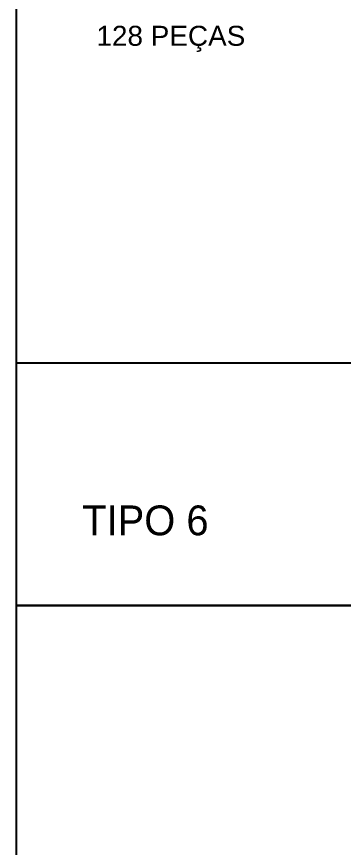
# Model space of a CAD drawing. Extents: x 15230 to 29563, y 3128 to 7338.
# Drawn here: x 24261 to 24496, y 5313 to 5912 of the extents above; entities that cross this region are included whole.
import ezdxf

# ---------------------------------------------------------------- set-up
doc = ezdxf.new("R2010")
doc.units = 0
for name, color, linetype in [('COTA', 241, 'Continuous'), ('TIRAS REESCORAMENTO', 252, 'Continuous'), ('VIGAS', 3, 'Continuous')]:
    doc.layers.add(name, color=color, linetype=linetype)
doc.styles.add('R80-50', font='arial.ttf', dxfattribs={"height": 10})
doc.styles.add('ROMAS860', font='ROMAS860.SHX', dxfattribs={"height": 8.5})

msp = doc.modelspace()

# ---------------------------------------------------------------- linework, layer by layer
at = {"layer": 'TIRAS REESCORAMENTO', "linetype": 'ByBlock'}
msp.add_line((24884.85, 5662.07), (24260.57, 5662.07), dxfattribs=at)
at = {"layer": 'VIGAS'}
for points in [[(24884.85, 5487.46), (24260.57, 5487.46), (24260.57, 6452.24), (24884.85, 6452.24)], [(24884.85, 4522.67), (24260.57, 4522.67), (24260.57, 5487.46), (24884.85, 5487.46)]]:
    msp.add_lwpolyline(points, close=True, dxfattribs=at)

# ---------------------------------------------------------------- texts
at = {"layer": 'COTA', "color": 7, "style": 'ROMAS860'}
msp.add_text('TIPO 6', height=21.505, dxfattribs=at).set_placement((24307.86, 5537.98))
at = {"layer": 'VIGAS', "color": 7, "insert": (24318.11, 5905.36), "char_height": 14.4, "attachment_point": 1, "style": 'R80-50'}
msp.add_mtext_dynamic_manual_height_columns('128 PEÇAS', width=162.221, gutter_width=50, heights=[0], dxfattribs=at)

doc.saveas('drawing.dxf')
